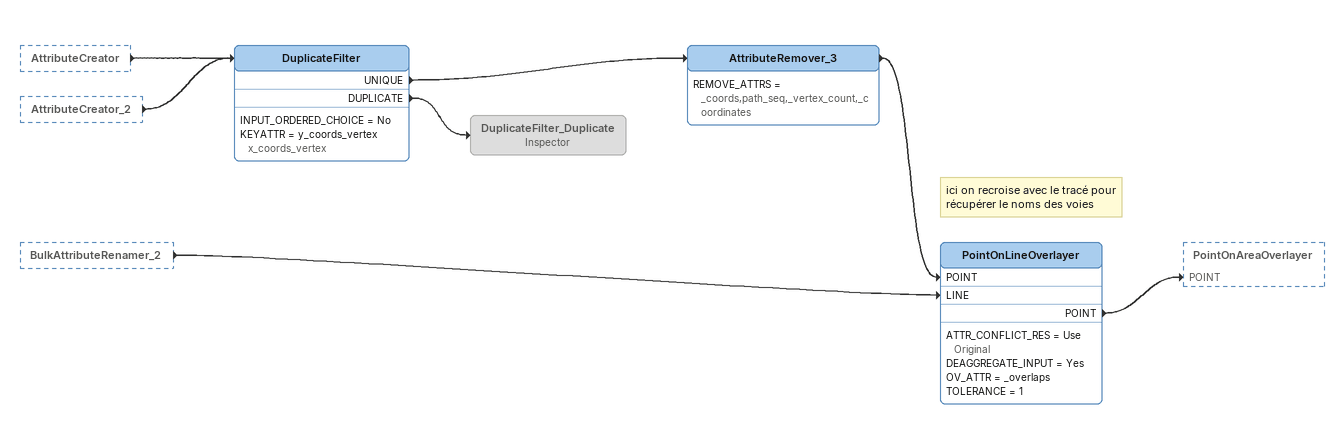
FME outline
AttributeCreator [outside]
    -> DuplicateFilter
AttributeCreator_2 [outside]
    -> DuplicateFilter
BulkAttributeRenamer_2 [outside]
    -> PointOnLineOverlayer [LINE]
DuplicateFilter
    INPUT_ORDERED_CHOICE = No
    KEYATTR = y_coords_vertex x_coords_vertex
    UNIQUE -> AttributeRemover_3
    DUPLICATE -> DuplicateFilter_Duplicate
AttributeRemover_3
    REMOVE_ATTRS = _coords,path_seq,_vertex_count,_coordinates
    -> PointOnLineOverlayer [POINT]
Note: ici on recroise avec le tracé pour récupérer le noms des voies
PointOnLineOverlayer
    ATTR_CONFLICT_RES = Use Original
    DEAGGREGATE_INPUT = Yes
    OV_ATTR = _overlaps
    TOLERANCE = 1
    POINT -> PointOnAreaOverlayer [POINT]
DuplicateFilter_Duplicate: Inspector [off]
